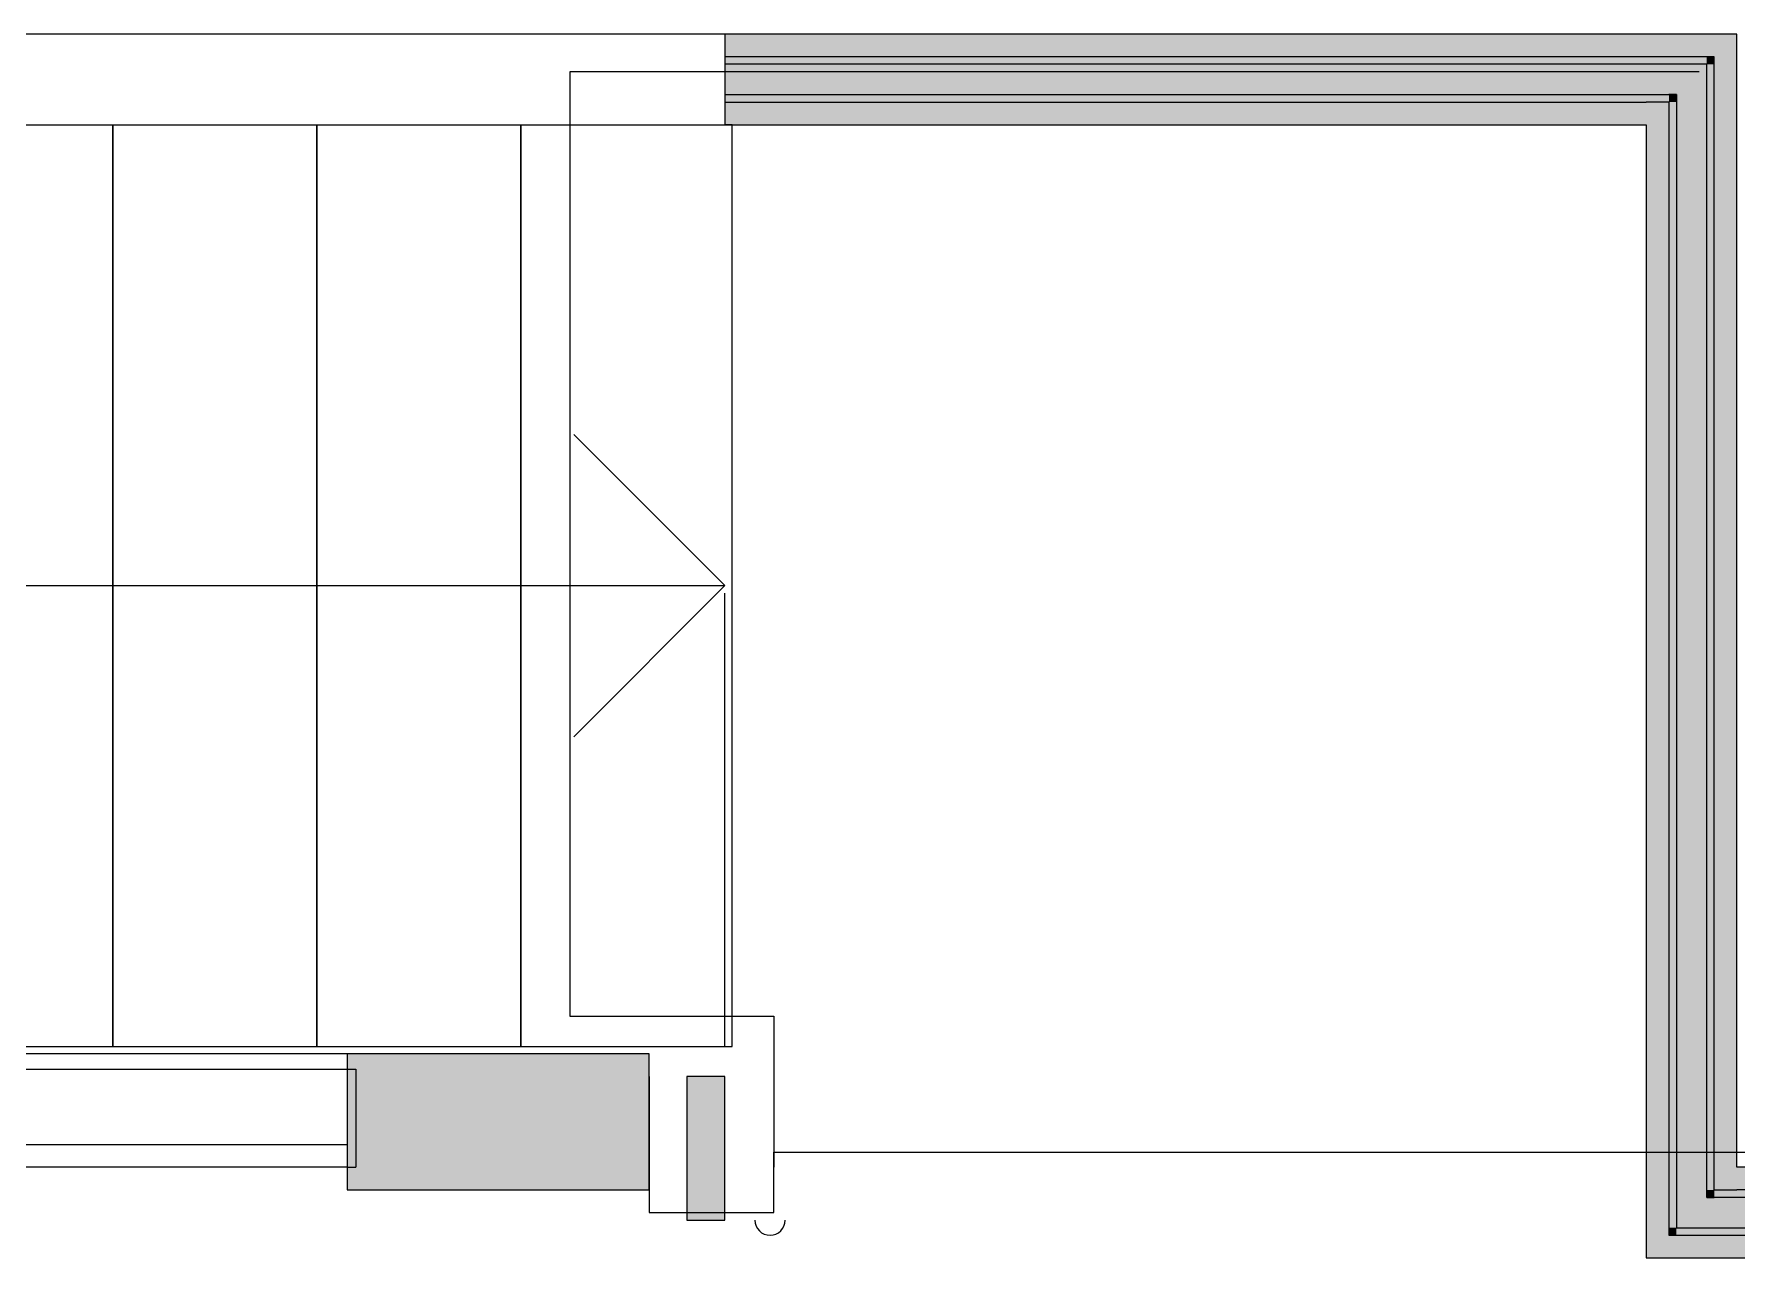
# Model space of a CAD drawing. Header units: metres. Extents: x -3 to 205, y -18 to 45.
# Drawn here: x 176.91 to 179.164, y 17.373 to 18.993 of the extents above; entities that cross this region are included whole.
import ezdxf

# ---------------------------------------------------------------- set-up
doc = ezdxf.new("R2010")
doc.units = ezdxf.units.M
doc.header["$MEASUREMENT"] = 0
doc.set_wipeout_variables(frame=1)
doc.linetypes.add('Grenzlinie', pattern=[0.008, 0.003, -0.005])
doc.linetypes.add('Wipeout_Contour', pattern=[1, 0, -1])
for name, color, linetype in [('110 Wand Aussen', 7, 'Continuous'), ('140 Brüstung', 7, 'Continuous'), ('150 Stütze', 7, 'Continuous'), ('410 Treppe', 7, 'Continuous'), ('815 Raumbegrenzung', 7, 'Continuous')]:
    doc.layers.add(name, color=color, linetype=linetype)

# ---------------------------------------------------------------- blocks, each defined once
blk = doc.blocks.new('Decke_13_1', base_point=(177.7742, 17.6133))
at = {"layer": '140 Brüstung', "linetype": 'Continuous', "lineweight": 0, "true_color": 0x000000}
blk.add_hatch(color=18, dxfattribs=at).paths.add_polyline_path([(177.7742, 17.6133), (177.7742, 17.4233), (177.8242, 17.4233), (177.8242, 17.6133)])
at = {"layer": '140 Brüstung', "color": 255, "linetype": 'Grenzlinie', "lineweight": 0, "ltscale": 200, "flags": 128}
blk.add_lwpolyline([(177.7742, 17.6133), (177.7742, 17.4233), (177.8242, 17.4233), (177.8242, 17.6133)], close=True, dxfattribs=at)
blk = doc.blocks.new('Treppe_1_1', base_point=(166.9792, 39.9833))
at = {"layer": '410 Treppe', "color": 7, "linetype": 'Continuous', "lineweight": 18}
for p, q in [((177.0142, 18.8733), (176.7442, 18.8733)), ((177.0142, 17.6533), (177.0142, 18.8733)), ((177.2842, 18.8733), (177.0142, 18.8733)), ((177.0142, 18.8733), (177.0142, 17.6533)), ((177.2842, 17.6533), (177.2842, 18.8733)), ((177.5542, 18.8733), (177.2842, 18.8733)), ((177.2842, 18.8733), (177.2842, 17.6533)), ((177.5542, 17.6533), (177.5542, 18.8733)), ((177.5542, 18.8733), (177.5542, 17.6533)), ((177.8242, 18.8733), (177.5542, 18.8733)), ((177.8342, 18.8733), (177.8242, 18.8733)), ((177.8342, 17.6533), (177.8342, 18.8733)), ((176.7442, 17.6533), (177.0142, 17.6533)), ((177.0142, 17.6533), (177.2842, 17.6533)), ((177.2842, 17.6533), (177.5542, 17.6533)), ((177.5542, 17.6533), (177.8242, 17.6533)), ((177.8242, 17.6533), (177.8342, 17.6533))]:
    blk.add_line(p, q, dxfattribs=at)
at = {"layer": '410 Treppe', "color": 7, "linetype": 'Continuous', "lineweight": 13}
for p, q in [((177.8242, 18.2633), (177.6242, 18.4633)), ((175.2336, 18.2633), (177.5542, 18.2633)), ((177.5542, 18.2633), (177.8242, 18.2633)), ((177.6242, 18.0633), (177.8242, 18.2633))]:
    blk.add_line(p, q, dxfattribs=at)
blk = doc.blocks.new('Treppe_2_1', base_point=(166.9792, 39.9833))
at = {"layer": '410 Treppe', "color": 7, "linetype": 'Grenzlinie', "lineweight": 18, "ltscale": 200}
for p, q in [((177.8242, 18.8733), (175.2336, 18.8733)), ((177.8242, 17.6533), (177.8242, 18.8733)), ((175.7736, 17.6533), (177.8242, 17.6533))]:
    blk.add_line(p, q, dxfattribs=at)
at = {"layer": '410 Treppe', "color": 7, "linetype": 'Grenzlinie', "lineweight": 13, "ltscale": 200}
for p, q in [((177.8242, 18.2633), (177.6242, 18.4633)), ((175.5036, 18.2633), (177.5542, 18.2633)), ((177.5542, 18.2633), (177.8242, 18.2633)), ((177.6242, 18.0633), (177.8242, 18.2633))]:
    blk.add_line(p, q, dxfattribs=at)
blk = doc.blocks.new('Wand_140_1', base_point=(179.1642, 18.9933))
at = {"layer": '110 Wand Aussen', "linetype": 'Continuous', "lineweight": 0, "true_color": 0x000000}
for points in [[(179.1342, 18.9933), (179.1342, 18.9633), (179.1642, 18.9933)], [(179.1342, 18.9633), (179.1642, 18.9633), (179.1642, 18.9933)], [(179.1342, 18.9633), (179.1342, 17.4933), (179.1642, 17.4933), (179.1642, 18.9633)], [(179.0842, 18.9133), (179.1242, 18.9533), (179.0842, 18.9533)], [(179.0842, 18.9133), (179.1242, 18.9133), (179.1242, 18.9533)], [(179.0442, 18.8733), (179.0742, 18.9033), (179.0442, 18.9033)], [(179.0442, 18.8733), (179.0742, 18.8733), (179.0742, 18.9033)], [(179.0842, 17.4533), (179.1242, 17.4533), (179.1242, 18.9133), (179.0842, 18.9133)], [(179.0442, 17.4033), (179.0742, 17.4033), (179.0742, 18.8733), (179.0442, 18.8733)], [(179.1642, 17.4933), (179.1342, 17.4633), (179.1642, 17.4633)], [(179.1642, 17.4933), (179.1342, 17.4933), (179.1342, 17.4633)], [(179.1242, 17.4533), (179.0842, 17.4133), (179.1242, 17.4133)], [(179.1242, 17.4533), (179.0842, 17.4533), (179.0842, 17.4133)], [(179.0742, 17.4033), (179.0442, 17.3733), (179.0742, 17.3733)], [(179.0742, 17.4033), (179.0442, 17.4033), (179.0442, 17.3733)]]:
    blk.add_hatch(color=18, dxfattribs=at).paths.add_polyline_path(points)
at = {"layer": '110 Wand Aussen', "linetype": 'Continuous', "lineweight": 0, "true_color": 0xffffff}
for points in [[(179.1242, 18.9533), (179.1342, 18.9633), (179.1242, 18.9633)], [(179.1242, 18.9533), (179.1342, 18.9533), (179.1342, 18.9633)], [(179.1242, 18.9533), (179.1242, 17.4633), (179.1342, 17.4633), (179.1342, 18.9533)], [(179.0742, 18.9033), (179.0842, 18.9133), (179.0742, 18.9133)], [(179.0742, 18.9033), (179.0842, 18.9033), (179.0842, 18.9133)], [(179.0742, 17.4133), (179.0842, 17.4133), (179.0842, 18.9033), (179.0742, 18.9033)], [(179.1342, 17.4633), (179.1242, 17.4533), (179.1342, 17.4533)], [(179.1342, 17.4633), (179.1242, 17.4633), (179.1242, 17.4533)], [(179.0842, 17.4133), (179.0742, 17.4033), (179.0842, 17.4033)], [(179.0842, 17.4133), (179.0742, 17.4133), (179.0742, 17.4033)]]:
    blk.add_hatch(color=7, dxfattribs=at).paths.add_polyline_path(points)
at = {"layer": '110 Wand Aussen', "color": 7, "linetype": 'Continuous', "lineweight": 18}
for p, q in [((179.1342, 18.9633), (179.1242, 18.9633)), ((179.1342, 18.9533), (179.1342, 18.9633)), ((179.1242, 18.9533), (179.0842, 18.9533)), ((179.1242, 18.9133), (179.1242, 18.9533)), ((179.1342, 17.4633), (179.1342, 18.9533)), ((179.0742, 18.9033), (179.0442, 18.9033)), ((179.0842, 18.9133), (179.0742, 18.9133)), ((179.0742, 18.9033), (179.0742, 17.4133)), ((179.0842, 18.9133), (179.0842, 17.4533)), ((179.1242, 17.4533), (179.1242, 18.9133)), ((179.0842, 17.4533), (179.0842, 17.4133)), ((179.1242, 17.4533), (179.1342, 17.4533)), ((179.1342, 17.4633), (179.1642, 17.4633)), ((179.0742, 17.4133), (179.0742, 17.4033)), ((179.0842, 17.4133), (179.1242, 17.4133)), ((179.0742, 17.4033), (179.0842, 17.4033))]:
    blk.add_line(p, q, dxfattribs=at)
at = {"layer": '110 Wand Aussen', "color": 7, "linetype": 'Continuous', "lineweight": 18, "flags": 128}
for points in [[(179.1642, 18.9933), (179.1342, 18.9933)], [(179.1642, 17.4933), (179.1642, 18.9933)], [(179.0442, 18.8733), (179.0442, 17.3733)], [(179.0442, 17.3733), (179.0742, 17.3733)]]:
    blk.add_lwpolyline(points, dxfattribs=at)
blk = doc.blocks.new('Wand_172_1', base_point=(179.1642, 17.4933))
at = {"layer": '110 Wand Aussen', "linetype": 'Continuous', "lineweight": 0, "true_color": 0x000000}
for points in [[(179.1642, 17.4633), (179.3142, 17.4633), (179.3142, 17.4933), (179.1642, 17.4933)], [(179.3192, 17.4633), (179.3192, 17.4933), (179.3142, 17.4933), (179.3142, 17.4633)], [(179.1242, 17.4133), (179.3142, 17.4133), (179.3142, 17.4533), (179.1242, 17.4533)], [(179.3192, 17.4133), (179.3192, 17.4533), (179.3142, 17.4533), (179.3142, 17.4133)], [(179.4392, 17.4133), (179.4392, 17.4533), (179.3192, 17.4533), (179.3192, 17.4133)], [(179.4442, 17.4133), (179.4442, 17.4533), (179.4392, 17.4533), (179.4392, 17.4133)], [(179.6242, 17.4133), (179.6242, 17.4533), (179.4442, 17.4533), (179.4442, 17.4133)], [(179.0742, 17.3733), (179.3142, 17.3733), (179.3142, 17.4033), (179.0742, 17.4033)], [(179.3192, 17.3733), (179.3192, 17.4033), (179.3142, 17.4033), (179.3142, 17.3733)]]:
    blk.add_hatch(color=18, dxfattribs=at).paths.add_polyline_path(points)
at = {"layer": '110 Wand Aussen', "linetype": 'Continuous', "lineweight": 0, "true_color": 0xffffff}
for points in [[(179.1342, 17.4533), (179.3142, 17.4533), (179.3142, 17.4633), (179.1342, 17.4633)], [(179.3192, 17.4533), (179.3192, 17.4633), (179.3142, 17.4633), (179.3142, 17.4533)], [(179.0842, 17.4033), (179.3142, 17.4033), (179.3142, 17.4133), (179.0842, 17.4133)], [(179.3192, 17.4033), (179.3192, 17.4133), (179.3142, 17.4133), (179.3142, 17.4033)]]:
    blk.add_hatch(color=7, dxfattribs=at).paths.add_polyline_path(points)
at = {"layer": '110 Wand Aussen', "color": 7, "linetype": 'Continuous', "lineweight": 18}
for p, q in [((179.3192, 17.4933), (179.3142, 17.4933)), ((179.1242, 17.4533), (179.1342, 17.4533)), ((179.1342, 17.4633), (179.1642, 17.4633)), ((179.3142, 17.4533), (179.1342, 17.4533)), ((179.3142, 17.4633), (179.1642, 17.4633)), ((179.3192, 17.4633), (179.3142, 17.4633)), ((179.3192, 17.4533), (179.3142, 17.4533)), ((179.4392, 17.4533), (179.3192, 17.4533)), ((179.4442, 17.4533), (179.4392, 17.4533)), ((179.6242, 17.4533), (179.4442, 17.4533)), ((179.6242, 17.4133), (179.6242, 17.4533)), ((179.0842, 17.4133), (179.1242, 17.4133)), ((179.1242, 17.4133), (179.3142, 17.4133)), ((179.3142, 17.4133), (179.3192, 17.4133)), ((179.3192, 17.4133), (179.4392, 17.4133)), ((179.4392, 17.4133), (179.4442, 17.4133)), ((179.4442, 17.4133), (179.6242, 17.4133)), ((179.0742, 17.4033), (179.0842, 17.4033)), ((179.0842, 17.4033), (179.3142, 17.4033)), ((179.3142, 17.4033), (179.3192, 17.4033)), ((179.3142, 17.3733), (179.3192, 17.3733))]:
    blk.add_line(p, q, dxfattribs=at)
at = {"layer": '110 Wand Aussen', "color": 7, "linetype": 'Continuous', "lineweight": 13}
for p, q in [((179.3192, 17.4633), (179.3192, 17.4933)), ((179.3192, 17.4533), (179.3192, 17.4633)), ((179.3192, 17.4033), (179.3192, 17.4133)), ((179.3192, 17.3733), (179.3192, 17.4033))]:
    blk.add_line(p, q, dxfattribs=at)
at = {"layer": '110 Wand Aussen', "color": 7, "linetype": 'Continuous', "lineweight": 18, "flags": 128}
for points in [[(179.3142, 17.4933), (179.1642, 17.4933)], [(179.0742, 17.3733), (179.3142, 17.3733)]]:
    blk.add_lwpolyline(points, dxfattribs=at)
blk = doc.blocks.new('Wand_178_1', base_point=(177.8242, 18.9933))
at = {"layer": '110 Wand Aussen', "linetype": 'Continuous', "lineweight": 0, "true_color": 0x000000}
for points in [[(177.8242, 18.9933), (177.8242, 18.9633), (179.1342, 18.9633), (179.1342, 18.9933)], [(179.0842, 18.9533), (177.8242, 18.9533), (177.8242, 18.9133), (179.0842, 18.9133)], [(179.0442, 18.9033), (177.8242, 18.9033), (177.8242, 18.8733), (179.0442, 18.8733)]]:
    blk.add_hatch(color=18, dxfattribs=at).paths.add_polyline_path(points)
at = {"layer": '110 Wand Aussen', "linetype": 'Continuous', "lineweight": 0, "true_color": 0xffffff}
for points in [[(179.1242, 18.9633), (177.8242, 18.9633), (177.8242, 18.9533), (179.1242, 18.9533)], [(179.0742, 18.9133), (177.8242, 18.9133), (177.8242, 18.9033), (179.0742, 18.9033)]]:
    blk.add_hatch(color=7, dxfattribs=at).paths.add_polyline_path(points)
at = {"layer": '110 Wand Aussen', "color": 7, "linetype": 'Continuous', "lineweight": 18}
for p, q in [((179.1242, 18.9633), (177.8242, 18.9633)), ((179.1342, 18.9633), (179.1242, 18.9633)), ((179.0842, 18.9533), (177.8242, 18.9533)), ((179.1242, 18.9533), (179.0842, 18.9533)), ((177.8242, 18.9133), (179.0742, 18.9133)), ((177.8242, 18.9033), (179.0442, 18.9033)), ((179.0742, 18.9033), (179.0442, 18.9033)), ((179.0842, 18.9133), (179.0742, 18.9133))]:
    blk.add_line(p, q, dxfattribs=at)
at = {"layer": '110 Wand Aussen', "color": 7, "linetype": 'Continuous', "lineweight": 18, "flags": 128}
for points in [[(179.1342, 18.9933), (177.8242, 18.9933)], [(177.8242, 18.9933), (177.8242, 18.9633)], [(177.8242, 18.9633), (177.8242, 18.9533)], [(177.8242, 18.9533), (177.8242, 18.9133)], [(177.8242, 18.9133), (177.8242, 18.9033)], [(177.8242, 18.9033), (177.8242, 18.8733)], [(177.8242, 18.8733), (179.0442, 18.8733)]]:
    blk.add_lwpolyline(points, dxfattribs=at)
blk = doc.blocks.new('Wand_179_1', base_point=(174.2742, 17.5233))
at = {"color": 254, "linetype": 'Wipeout_Contour', "lineweight": 0, "ltscale": 706.706855}
blk.add_wipeout([(174.2742, 17.5233), (177.3242, 17.5233), (177.3242, 17.6433), (174.2742, 17.6433)], dxfattribs=at).dxf.layer = '140 Brüstung'
at = {"layer": '140 Brüstung', "color": 7, "linetype": 'Continuous', "lineweight": 18, "flags": 128}
for points in [[(177.3242, 17.6433), (174.2742, 17.6433)], [(174.2742, 17.5233), (177.3242, 17.5233)]]:
    blk.add_lwpolyline(points, dxfattribs=at)
blk = doc.blocks.new('Wand_184_1', base_point=(175.5142, 18.9933))
at = {"color": 254, "linetype": 'Wipeout_Contour', "lineweight": 0, "ltscale": 710.744216}
blk.add_wipeout([(177.8242, 18.9933), (175.5142, 18.9933), (175.5142, 18.9633), (177.8242, 18.9633)], dxfattribs=at).dxf.layer = '140 Brüstung'
at = {"color": 254, "linetype": 'Wipeout_Contour', "lineweight": 0, "ltscale": 710.70586}
blk.add_wipeout([(175.5142, 18.8733), (177.8242, 18.8733), (177.8242, 18.9033), (175.5142, 18.9033)], dxfattribs=at).dxf.layer = '140 Brüstung'
at = {"layer": '140 Brüstung', "color": 7, "linetype": 'Continuous', "lineweight": 18, "flags": 128}
for points in [[(177.8242, 18.9933), (175.5142, 18.9933)], [(175.5142, 18.8733), (177.8242, 18.8733)]]:
    blk.add_lwpolyline(points, dxfattribs=at)
at = {"color": 254, "linetype": 'Wipeout_Contour', "lineweight": 0, "ltscale": 710.735686}
blk.add_wipeout([(177.8242, 18.9633), (175.5142, 18.9633), (175.5142, 18.9533), (177.8242, 18.9533)], dxfattribs=at).dxf.layer = '140 Brüstung'
at = {"color": 254, "linetype": 'Wipeout_Contour', "lineweight": 0, "ltscale": 710.714377}
blk.add_wipeout([(175.5142, 18.9033), (177.8242, 18.9033), (177.8242, 18.9133), (175.5142, 18.9133)], dxfattribs=at).dxf.layer = '140 Brüstung'
at = {"color": 254, "linetype": 'Wipeout_Contour', "lineweight": 0, "ltscale": 710.725011}
blk.add_wipeout([(177.8242, 18.9533), (175.5142, 18.9533), (175.5142, 18.9133), (177.8242, 18.9133)], dxfattribs=at).dxf.layer = '140 Brüstung'
at = {"layer": '140 Brüstung', "color": 7, "linetype": 'Continuous', "lineweight": 18, "flags": 128}
for points in [[(177.8242, 18.9933), (177.8242, 18.9633)], [(177.8242, 18.9633), (177.8242, 18.9533)], [(177.8242, 18.9533), (177.8242, 18.9133)], [(177.8242, 18.9133), (177.8242, 18.9033)], [(177.8242, 18.9033), (177.8242, 18.8733)]]:
    blk.add_lwpolyline(points, dxfattribs=at)
blk = doc.blocks.new('Wand_186_1', base_point=(175.6859, 17.5233))
at = {"color": 254, "linetype": 'Wipeout_Contour', "lineweight": 0, "ltscale": 709.534666}
blk.add_wipeout([(177.3242, 17.6433), (175.6859, 17.6433), (175.6859, 17.6133), (177.3242, 17.6133)], dxfattribs=at).dxf.layer = '140 Brüstung'
at = {"color": 254, "linetype": 'Wipeout_Contour', "lineweight": 0, "ltscale": 709.498983}
blk.add_wipeout([(175.6859, 17.5233), (177.3242, 17.5233), (177.3242, 17.5533), (175.6859, 17.5533)], dxfattribs=at).dxf.layer = '140 Brüstung'
at = {"layer": '140 Brüstung', "color": 7, "linetype": 'Continuous', "lineweight": 18, "flags": 128}
for points in [[(177.3242, 17.6433), (175.6859, 17.6433)], [(175.6859, 17.5233), (177.3242, 17.5233)]]:
    blk.add_lwpolyline(points, dxfattribs=at)
at = {"color": 254, "linetype": 'Wipeout_Contour', "lineweight": 0, "ltscale": 709.52673}
blk.add_wipeout([(177.3242, 17.6133), (175.6859, 17.6133), (175.6859, 17.6033), (177.3242, 17.6033)], dxfattribs=at).dxf.layer = '140 Brüstung'
at = {"color": 254, "linetype": 'Wipeout_Contour', "lineweight": 0, "ltscale": 709.506906}
blk.add_wipeout([(175.6859, 17.5533), (177.3242, 17.5533), (177.3242, 17.5633), (175.6859, 17.5633)], dxfattribs=at).dxf.layer = '140 Brüstung'
at = {"color": 254, "linetype": 'Wipeout_Contour', "lineweight": 0, "ltscale": 709.516798}
blk.add_wipeout([(175.6859, 17.5633), (177.3242, 17.5633), (177.3242, 17.6033), (175.6859, 17.6033)], dxfattribs=at).dxf.layer = '140 Brüstung'
at = {"layer": '140 Brüstung', "color": 7, "linetype": 'Continuous', "lineweight": 18, "flags": 128}
for points in [[(175.6859, 17.6133), (175.6859, 17.6433)], [(175.6859, 17.6033), (175.6859, 17.6133)], [(175.6859, 17.5633), (175.6859, 17.6033)], [(175.6859, 17.5533), (175.6859, 17.5633)], [(175.6859, 17.5233), (175.6859, 17.5533)]]:
    blk.add_lwpolyline(points, dxfattribs=at)
blk = doc.blocks.new('Dachfläche_3_1', base_point=(177.3242, 17.6233))
at = {"layer": '140 Brüstung', "color": 7, "linetype": 'Continuous', "lineweight": 18, "flags": 128}
for points in [[(175.7558, 17.6233), (177.3242, 17.6233)], [(175.7558, 17.4933), (175.7558, 17.6233)], [(177.3242, 17.6233), (177.3358, 17.6233)], [(177.3242, 17.6233), (177.3242, 17.4933)], [(177.3358, 17.6233), (177.3358, 17.4933)], [(177.3242, 17.4933), (175.7558, 17.4933)], [(177.3242, 17.4933), (177.3358, 17.4933)]]:
    blk.add_lwpolyline(points, dxfattribs=at)
blk = doc.blocks.new('Stütze_14_1', base_point=(177.5242, 17.5533))
at = {"layer": '150 Stütze', "linetype": 'Continuous', "lineweight": 0, "true_color": 0x000000}
blk.add_hatch(color=18, dxfattribs=at).paths.add_polyline_path([(177.3242, 17.4633), (177.7242, 17.4633), (177.7242, 17.6433), (177.3242, 17.6433)])
at = {"layer": '150 Stütze', "color": 7, "linetype": 'Continuous', "lineweight": 18, "flags": 128}
blk.add_lwpolyline([(177.3242, 17.4633), (177.7242, 17.4633), (177.7242, 17.6433), (177.3242, 17.6433)], close=True, dxfattribs=at)

msp = doc.modelspace()

# ---------------------------------------------------------------- linework, layer by layer
at = {"layer": '410 Treppe', "color": 7, "linetype": 'Continuous', "lineweight": 13}
msp.add_arc((177.8842, 17.4233), 0.02, 180, 0, dxfattribs=at)
at = {"layer": '815 Raumbegrenzung', "color": 8, "linetype": 'Continuous', "lineweight": 13}
msp.add_lwpolyline([(177.7242, 17.6133), (177.7242, 17.4333), (177.8892, 17.4333), (177.8892, 17.5133), (179.3142, 17.5133)], dxfattribs=at)

# ---------------------------------------------------------------- block references
at = {"layer": '110 Wand Aussen', "color": 7, "lineweight": 18}
for name, p in [('Wand_178_1', (177.8242, 18.9933)), ('Wand_140_1', (179.1642, 18.9933)), ('Wand_172_1', (179.1642, 17.4933))]:
    msp.add_blockref(name, p, dxfattribs=at)
at = {"layer": '140 Brüstung', "color": 255, "linetype": 'Grenzlinie', "lineweight": 0, "ltscale": 200}
msp.add_blockref('Decke_13_1', (177.7742, 17.6133), dxfattribs=at)
at = {"layer": '410 Treppe', "color": 7, "linetype": 'Continuous', "lineweight": 13}
for name in ['Treppe_2_1', 'Treppe_1_1']:
    msp.add_blockref(name, (166.9792, 39.9833), dxfattribs=at)

# ---------------------------------------------------------------- next in the draw order: block references
at = {"layer": '140 Brüstung', "color": 7, "lineweight": 18}
for name, p in [('Wand_184_1', (175.5142, 18.9933)), ('Wand_179_1', (174.2742, 17.5233))]:
    msp.add_blockref(name, p, dxfattribs=at)

# ---------------------------------------------------------------- next in the draw order: linework, layer by layer
at = {"layer": '815 Raumbegrenzung', "color": 8, "linetype": 'Continuous', "lineweight": 13}
msp.add_lwpolyline([(179.1142, 18.9433), (177.6192, 18.9433), (177.6192, 17.6933), (177.8892, 17.6933), (177.8892, 17.4933)], dxfattribs=at)

# ---------------------------------------------------------------- next in the draw order: block references
at = {"layer": '140 Brüstung', "color": 7, "lineweight": 18}
msp.add_blockref('Wand_186_1', (175.6859, 17.5233), dxfattribs=at)

# ---------------------------------------------------------------- next in the draw order: block references
at = {"layer": '140 Brüstung', "color": 7, "linetype": 'Continuous', "lineweight": 18}
msp.add_blockref('Dachfläche_3_1', (177.3242, 17.6233), dxfattribs=at)
at = {"layer": '150 Stütze', "color": 7, "lineweight": 18}
msp.add_blockref('Stütze_14_1', (177.5242, 17.5533), dxfattribs=at)

doc.saveas('drawing.dxf')
